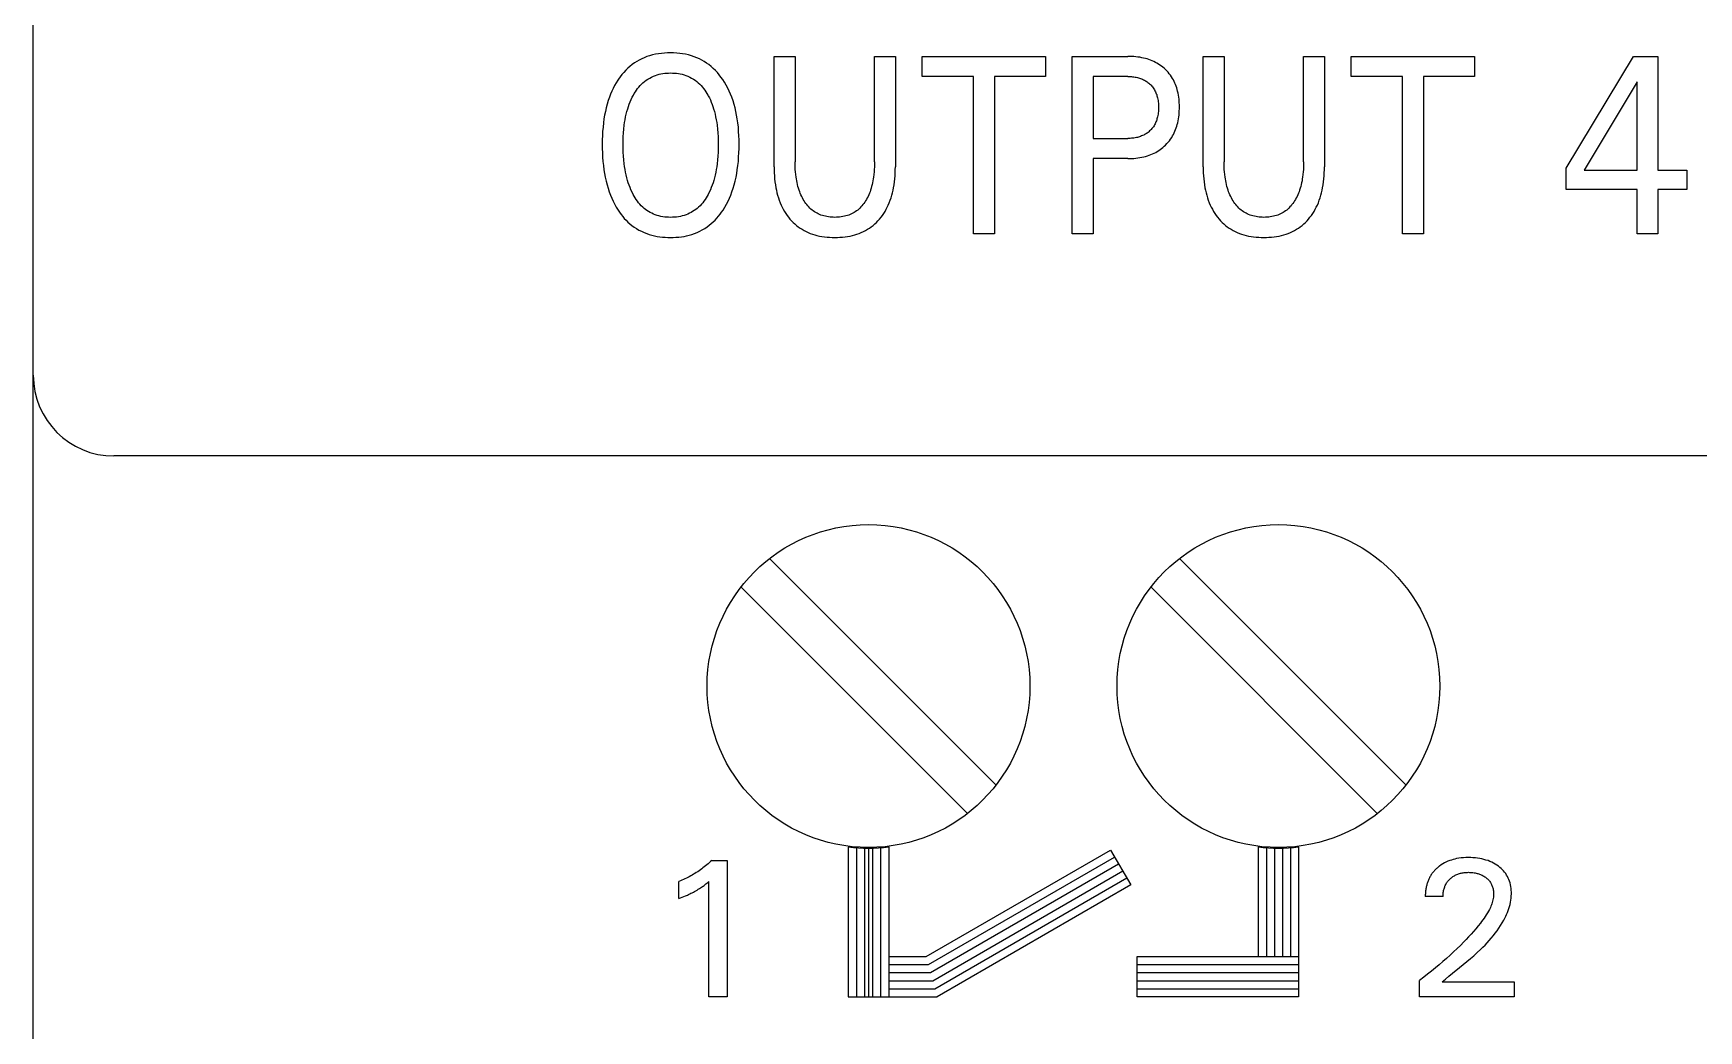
# Model space of a CAD drawing. Extents: x 0 to 420, y 0 to 297.
# Drawn here: x 133.06 to 153.7, y 162.35 to 174.7 of the extents above; entities that cross this region are included whole.
import ezdxf

# ---------------------------------------------------------------- set-up
doc = ezdxf.new("R2010")
doc.units = 0
doc.header["$LTSCALE"] = 23.1
doc.layers.add('10000_FRONT', color=7, linetype='CONTINUOUS')

msp = doc.modelspace()

# ---------------------------------------------------------------- linework, layer by layer
at = {"layer": '10000_FRONT', "color": 7, "linetype": 'CONTINUOUS'}
for p, q in [((133.06, 159.468), (133.06, 247.468)), ((140.632, 174.402), (140.6, 174.388)), ((140.664, 174.415), (140.632, 174.402)), ((140.697, 174.426), (140.664, 174.415)), ((140.733, 174.436), (140.697, 174.426)), ((140.77, 174.444), (140.733, 174.436)), ((140.807, 174.451), (140.77, 174.444)), ((140.844, 174.456), (140.807, 174.451)), ((140.882, 174.459), (140.844, 174.456)), ((140.92, 174.461), (140.882, 174.459)), ((140.958, 174.462), (140.92, 174.461)), ((140.995, 174.461), (140.958, 174.462)), ((141.033, 174.459), (140.995, 174.461)), ((141.07, 174.456), (141.033, 174.459)), ((141.107, 174.451), (141.07, 174.456)), ((141.144, 174.444), (141.107, 174.451)), ((141.181, 174.436), (141.144, 174.444)), ((141.217, 174.426), (141.181, 174.436)), ((141.25, 174.414), (141.217, 174.426)), ((141.282, 174.402), (141.25, 174.414)), ((141.314, 174.388), (141.282, 174.402)), ((142.241, 173.048), (142.241, 174.418)), ((142.241, 174.418), (142.5, 174.418)), ((142.5, 174.418), (142.5, 173.113)), ((143.485, 173.113), (143.485, 174.418)), ((143.485, 174.418), (143.743, 174.418)), ((143.743, 174.418), (143.743, 173.048)), ((144.076, 174.169), (144.076, 174.418)), ((144.076, 174.418), (145.604, 174.418)), ((145.604, 174.418), (145.604, 174.169)), ((145.935, 172.218), (145.935, 174.418)), ((145.935, 174.418), (146.623, 174.418)), ((146.648, 174.418), (146.623, 174.418)), ((146.673, 174.417), (146.648, 174.418)), ((146.698, 174.416), (146.673, 174.417)), ((146.723, 174.413), (146.698, 174.416)), ((146.748, 174.41), (146.723, 174.413)), ((146.773, 174.407), (146.748, 174.41)), ((146.797, 174.402), (146.773, 174.407)), ((146.819, 174.397), (146.797, 174.402)), ((146.841, 174.392), (146.819, 174.397)), ((146.863, 174.386), (146.841, 174.392)), ((147.557, 173.048), (147.557, 174.418)), ((147.557, 174.418), (147.816, 174.418)), ((147.816, 174.418), (147.816, 173.113)), ((148.802, 173.113), (148.802, 174.418)), ((148.802, 174.418), (149.059, 174.418)), ((149.059, 174.418), (149.059, 173.048)), ((149.393, 174.169), (149.393, 174.418)), ((149.393, 174.418), (150.92, 174.418)), ((150.92, 174.418), (150.92, 174.169)), ((152.057, 173.034), (152.892, 174.418)), ((152.892, 174.418), (153.191, 174.418)), ((153.191, 174.418), (153.191, 173.009)), ((140.354, 174.192), (140.332, 174.164)), ((140.377, 174.219), (140.354, 174.192)), ((140.401, 174.246), (140.377, 174.219)), ((140.427, 174.271), (140.401, 174.246)), ((140.453, 174.294), (140.427, 174.271)), ((140.481, 174.317), (140.453, 174.294)), ((140.51, 174.337), (140.481, 174.317)), ((140.539, 174.355), (140.51, 174.337)), ((140.569, 174.372), (140.539, 174.355)), ((140.6, 174.388), (140.569, 174.372)), ((140.769, 174.182), (140.791, 174.19)), ((140.791, 174.19), (140.815, 174.196)), ((140.815, 174.196), (140.838, 174.201)), ((140.838, 174.201), (140.862, 174.205)), ((140.862, 174.205), (140.885, 174.209)), ((140.885, 174.209), (140.909, 174.211)), ((140.909, 174.211), (140.933, 174.212)), ((140.933, 174.212), (140.958, 174.213)), ((140.958, 174.213), (140.982, 174.212)), ((140.982, 174.212), (141.006, 174.211)), ((141.006, 174.211), (141.03, 174.209)), ((141.03, 174.209), (141.054, 174.205)), ((141.054, 174.205), (141.078, 174.201)), ((141.078, 174.201), (141.101, 174.196)), ((141.101, 174.196), (141.124, 174.19)), ((141.124, 174.19), (141.147, 174.182)), ((141.345, 174.372), (141.314, 174.388)), ((141.375, 174.355), (141.345, 174.372)), ((141.404, 174.336), (141.375, 174.355)), ((141.432, 174.316), (141.404, 174.336)), ((141.46, 174.293), (141.432, 174.316)), ((141.487, 174.27), (141.46, 174.293)), ((141.512, 174.245), (141.487, 174.27)), ((141.537, 174.218), (141.512, 174.245)), ((141.56, 174.191), (141.537, 174.218)), ((141.582, 174.162), (141.56, 174.191)), ((146.884, 174.379), (146.863, 174.386)), ((146.906, 174.371), (146.884, 174.379)), ((146.926, 174.363), (146.906, 174.371)), ((146.947, 174.353), (146.926, 174.363)), ((146.966, 174.344), (146.947, 174.353)), ((146.985, 174.334), (146.966, 174.344)), ((147.003, 174.323), (146.985, 174.334)), ((147.021, 174.311), (147.003, 174.323)), ((147.039, 174.299), (147.021, 174.311)), ((147.056, 174.286), (147.039, 174.299)), ((147.072, 174.272), (147.056, 174.286)), ((147.09, 174.256), (147.072, 174.272)), ((147.106, 174.239), (147.09, 174.256)), ((147.122, 174.222), (147.106, 174.239)), ((147.137, 174.204), (147.122, 174.222)), ((147.152, 174.185), (147.137, 174.204)), ((147.165, 174.166), (147.152, 174.185)), ((140.229, 173.987), (140.214, 173.951)), ((140.246, 174.022), (140.229, 173.987)), ((140.264, 174.057), (140.246, 174.022)), ((140.284, 174.092), (140.264, 174.057)), ((140.305, 174.125), (140.284, 174.092)), ((140.311, 174.135), (140.305, 174.125)), ((140.332, 174.164), (140.311, 174.135)), ((140.508, 173.959), (140.521, 173.98)), ((140.521, 173.98), (140.535, 174)), ((140.535, 174), (140.549, 174.019)), ((140.549, 174.019), (140.564, 174.038)), ((140.564, 174.038), (140.58, 174.057)), ((140.58, 174.057), (140.597, 174.074)), ((140.597, 174.074), (140.615, 174.091)), ((140.615, 174.091), (140.635, 174.107)), ((140.635, 174.107), (140.655, 174.123)), ((140.655, 174.123), (140.676, 174.137)), ((140.676, 174.137), (140.699, 174.15)), ((140.699, 174.15), (140.721, 174.162)), ((140.721, 174.162), (140.745, 174.173)), ((140.745, 174.173), (140.769, 174.182)), ((141.147, 174.182), (141.171, 174.173)), ((141.171, 174.173), (141.195, 174.162)), ((141.195, 174.162), (141.218, 174.15)), ((141.218, 174.15), (141.24, 174.137)), ((141.24, 174.137), (141.261, 174.123)), ((141.261, 174.123), (141.282, 174.107)), ((141.282, 174.107), (141.301, 174.091)), ((141.301, 174.091), (141.319, 174.074)), ((141.319, 174.074), (141.336, 174.057)), ((141.336, 174.057), (141.352, 174.038)), ((141.352, 174.038), (141.367, 174.02)), ((141.367, 174.02), (141.382, 174)), ((141.382, 174), (141.395, 173.98)), ((141.395, 173.98), (141.408, 173.959)), ((141.603, 174.133), (141.582, 174.162)), ((141.625, 174.098), (141.603, 174.133)), ((141.646, 174.062), (141.625, 174.098)), ((141.666, 174.026), (141.646, 174.062)), ((141.684, 173.988), (141.666, 174.026)), ((141.701, 173.95), (141.684, 173.988)), ((144.711, 174.169), (144.076, 174.169)), ((144.711, 172.218), (144.711, 174.169)), ((144.97, 174.169), (144.97, 172.218)), ((145.604, 174.169), (144.97, 174.169)), ((146.194, 174.169), (146.194, 173.402)), ((146.623, 174.169), (146.194, 174.169)), ((146.623, 174.169), (146.638, 174.169)), ((146.638, 174.169), (146.653, 174.168)), ((146.653, 174.168), (146.668, 174.167)), ((146.668, 174.167), (146.683, 174.166)), ((146.683, 174.166), (146.699, 174.164)), ((146.699, 174.164), (146.714, 174.162)), ((146.714, 174.162), (146.728, 174.159)), ((146.728, 174.159), (146.742, 174.156)), ((146.742, 174.156), (146.755, 174.153)), ((146.755, 174.153), (146.768, 174.149)), ((146.768, 174.149), (146.781, 174.145)), ((146.781, 174.145), (146.793, 174.14)), ((146.793, 174.14), (146.806, 174.135)), ((146.806, 174.135), (146.818, 174.129)), ((146.818, 174.129), (146.83, 174.124)), ((146.83, 174.124), (146.841, 174.117)), ((146.841, 174.117), (146.852, 174.111)), ((146.852, 174.111), (146.862, 174.104)), ((146.862, 174.104), (146.873, 174.096)), ((146.873, 174.096), (146.883, 174.088)), ((146.883, 174.088), (146.892, 174.08)), ((146.892, 174.08), (146.903, 174.07)), ((146.903, 174.07), (146.913, 174.06)), ((146.913, 174.06), (146.922, 174.05)), ((146.922, 174.05), (146.931, 174.039)), ((146.931, 174.039), (146.939, 174.027)), ((146.939, 174.027), (146.947, 174.015)), ((146.947, 174.015), (146.954, 174.003)), ((146.954, 174.003), (146.96, 173.992)), ((146.96, 173.992), (146.966, 173.98)), ((146.966, 173.98), (146.971, 173.968)), ((147.178, 174.146), (147.165, 174.166)), ((147.188, 174.127), (147.178, 174.146)), ((147.198, 174.108), (147.188, 174.127)), ((147.207, 174.088), (147.198, 174.108)), ((147.216, 174.068), (147.207, 174.088)), ((147.223, 174.048), (147.216, 174.068)), ((147.23, 174.027), (147.223, 174.048)), ((147.236, 174.007), (147.23, 174.027)), ((147.241, 173.986), (147.236, 174.007)), ((147.247, 173.962), (147.241, 173.986)), ((150.027, 174.169), (149.393, 174.169)), ((150.027, 172.218), (150.027, 174.169)), ((150.286, 174.169), (150.286, 172.218)), ((150.92, 174.169), (150.286, 174.169)), ((152.937, 174.105), (152.279, 173.009)), ((152.937, 173.009), (152.937, 174.105)), ((140.159, 173.782), (140.149, 173.737)), ((140.171, 173.826), (140.159, 173.782)), ((140.185, 173.87), (140.171, 173.826)), ((140.2, 173.914), (140.185, 173.87)), ((140.214, 173.951), (140.2, 173.914)), ((140.426, 173.769), (140.435, 173.798)), ((140.435, 173.798), (140.445, 173.827)), ((140.445, 173.827), (140.456, 173.855)), ((140.456, 173.855), (140.469, 173.883)), ((140.469, 173.883), (140.482, 173.911)), ((140.482, 173.911), (140.496, 173.938)), ((140.496, 173.938), (140.508, 173.959)), ((141.408, 173.959), (141.42, 173.938)), ((141.42, 173.938), (141.424, 173.931)), ((141.424, 173.931), (141.438, 173.905)), ((141.438, 173.905), (141.45, 173.878)), ((141.45, 173.878), (141.462, 173.851)), ((141.462, 173.851), (141.472, 173.824)), ((141.472, 173.824), (141.482, 173.796)), ((141.482, 173.796), (141.491, 173.769)), ((141.716, 173.912), (141.701, 173.95)), ((141.731, 173.868), (141.716, 173.912)), ((141.744, 173.824), (141.731, 173.868)), ((141.756, 173.78), (141.744, 173.824)), ((141.767, 173.735), (141.756, 173.78)), ((146.971, 173.968), (146.976, 173.956)), ((146.976, 173.956), (146.981, 173.944)), ((146.981, 173.944), (146.985, 173.931)), ((146.985, 173.931), (146.988, 173.919)), ((146.988, 173.919), (146.991, 173.906)), ((146.991, 173.906), (146.995, 173.89)), ((146.995, 173.89), (146.998, 173.873)), ((146.998, 173.873), (147, 173.856)), ((147, 173.856), (147.002, 173.839)), ((147.002, 173.839), (147.003, 173.822)), ((147.003, 173.822), (147.003, 173.805)), ((147.003, 173.805), (147.004, 173.789)), ((147.004, 173.789), (147.003, 173.771)), ((147.003, 173.771), (147.003, 173.754)), ((147.251, 173.938), (147.247, 173.962)), ((147.255, 173.914), (147.251, 173.938)), ((147.258, 173.889), (147.255, 173.914)), ((147.26, 173.865), (147.258, 173.889)), ((147.261, 173.841), (147.26, 173.865)), ((147.262, 173.816), (147.261, 173.841)), ((147.262, 173.792), (147.262, 173.816)), ((147.262, 173.767), (147.262, 173.792)), ((140.125, 173.594), (140.12, 173.542)), ((140.132, 173.646), (140.125, 173.594)), ((140.14, 173.692), (140.132, 173.646)), ((140.149, 173.737), (140.14, 173.692)), ((140.378, 173.518), (140.383, 173.565)), ((140.383, 173.565), (140.388, 173.6)), ((140.388, 173.6), (140.394, 173.634)), ((140.394, 173.634), (140.4, 173.668)), ((140.4, 173.668), (140.408, 173.702)), ((140.408, 173.702), (140.416, 173.735)), ((140.416, 173.735), (140.426, 173.769)), ((141.491, 173.769), (141.5, 173.735)), ((141.5, 173.735), (141.509, 173.702)), ((141.509, 173.702), (141.516, 173.668)), ((141.516, 173.668), (141.523, 173.634)), ((141.523, 173.634), (141.529, 173.6)), ((141.529, 173.6), (141.533, 173.565)), ((141.533, 173.565), (141.539, 173.518)), ((141.776, 173.69), (141.767, 173.735)), ((141.784, 173.645), (141.776, 173.69)), ((141.791, 173.593), (141.784, 173.645)), ((141.797, 173.541), (141.791, 173.593)), ((146.955, 173.572), (146.948, 173.559)), ((146.961, 173.583), (146.955, 173.572)), ((146.967, 173.595), (146.961, 173.583)), ((146.972, 173.607), (146.967, 173.595)), ((146.977, 173.619), (146.972, 173.607)), ((146.981, 173.632), (146.977, 173.619)), ((146.985, 173.644), (146.981, 173.632)), ((146.988, 173.657), (146.985, 173.644)), ((146.991, 173.67), (146.988, 173.657)), ((146.995, 173.687), (146.991, 173.67)), ((146.998, 173.703), (146.995, 173.687)), ((147, 173.72), (146.998, 173.703)), ((147.002, 173.737), (147, 173.72)), ((147.003, 173.754), (147.002, 173.737)), ((147.23, 173.552), (147.236, 173.573)), ((147.236, 173.573), (147.242, 173.595)), ((147.242, 173.595), (147.247, 173.619)), ((147.247, 173.619), (147.251, 173.643)), ((147.251, 173.643), (147.255, 173.668)), ((147.255, 173.668), (147.258, 173.692)), ((147.258, 173.692), (147.26, 173.717)), ((147.26, 173.717), (147.261, 173.742)), ((147.261, 173.742), (147.262, 173.767)), ((140.111, 173.384), (140.11, 173.332)), ((140.112, 173.437), (140.111, 173.384)), ((140.115, 173.489), (140.112, 173.437)), ((140.12, 173.542), (140.115, 173.489)), ((140.369, 173.376), (140.371, 173.423)), ((140.369, 173.329), (140.369, 173.376)), ((140.371, 173.423), (140.374, 173.471)), ((140.374, 173.471), (140.378, 173.518)), ((141.539, 173.518), (141.543, 173.471)), ((141.543, 173.471), (141.545, 173.423)), ((141.545, 173.423), (141.547, 173.376)), ((141.547, 173.376), (141.548, 173.329)), ((141.801, 173.489), (141.797, 173.541)), ((141.804, 173.436), (141.801, 173.489)), ((141.806, 173.384), (141.804, 173.436)), ((141.806, 173.332), (141.806, 173.384)), ((146.194, 173.402), (146.623, 173.402)), ((146.638, 173.402), (146.623, 173.402)), ((146.653, 173.403), (146.638, 173.402)), ((146.669, 173.404), (146.653, 173.403)), ((146.684, 173.405), (146.669, 173.404)), ((146.699, 173.407), (146.684, 173.405)), ((146.714, 173.409), (146.699, 173.407)), ((146.729, 173.412), (146.714, 173.409)), ((146.743, 173.415), (146.729, 173.412)), ((146.756, 173.418), (146.743, 173.415)), ((146.769, 173.422), (146.756, 173.418)), ((146.782, 173.427), (146.769, 173.422)), ((146.795, 173.432), (146.782, 173.427)), ((146.807, 173.437), (146.795, 173.432)), ((146.82, 173.443), (146.807, 173.437)), ((146.831, 173.449), (146.82, 173.443)), ((146.842, 173.455), (146.831, 173.449)), ((146.853, 173.462), (146.842, 173.455)), ((146.864, 173.469), (146.853, 173.462)), ((146.874, 173.477), (146.864, 173.469)), ((146.884, 173.485), (146.874, 173.477)), ((146.894, 173.494), (146.884, 173.485)), ((146.904, 173.504), (146.894, 173.494)), ((146.914, 173.514), (146.904, 173.504)), ((146.923, 173.525), (146.914, 173.514)), ((146.932, 173.536), (146.923, 173.525)), ((146.94, 173.547), (146.932, 173.536)), ((146.948, 173.559), (146.94, 173.547)), ((147.124, 173.355), (147.139, 173.373)), ((147.139, 173.373), (147.153, 173.392)), ((147.153, 173.392), (147.167, 173.412)), ((147.167, 173.412), (147.179, 173.432)), ((147.179, 173.432), (147.19, 173.451)), ((147.19, 173.451), (147.199, 173.471)), ((147.199, 173.471), (147.208, 173.491)), ((147.208, 173.491), (147.216, 173.511)), ((147.216, 173.511), (147.224, 173.532)), ((147.224, 173.532), (147.23, 173.552)), ((140.11, 173.332), (140.111, 173.278)), ((140.111, 173.278), (140.112, 173.225)), ((140.112, 173.225), (140.115, 173.171)), ((140.115, 173.171), (140.119, 173.118)), ((140.369, 173.28), (140.369, 173.329)), ((140.371, 173.232), (140.369, 173.28)), ((140.374, 173.184), (140.371, 173.232)), ((140.378, 173.136), (140.374, 173.184)), ((141.543, 173.183), (141.539, 173.135)), ((141.546, 173.232), (141.543, 173.183)), ((141.547, 173.28), (141.546, 173.232)), ((141.548, 173.329), (141.547, 173.28)), ((141.797, 173.118), (141.801, 173.172)), ((141.801, 173.172), (141.804, 173.225)), ((141.804, 173.225), (141.806, 173.278)), ((141.806, 173.278), (141.806, 173.332)), ((146.194, 173.152), (146.194, 172.218)), ((146.623, 173.152), (146.194, 173.152)), ((146.623, 173.152), (146.648, 173.153)), ((146.648, 173.153), (146.674, 173.154)), ((146.674, 173.154), (146.699, 173.155)), ((146.699, 173.155), (146.724, 173.158)), ((146.724, 173.158), (146.749, 173.161)), ((146.749, 173.161), (146.774, 173.164)), ((146.774, 173.164), (146.799, 173.169)), ((146.799, 173.169), (146.822, 173.174)), ((146.822, 173.174), (146.844, 173.18)), ((146.844, 173.18), (146.866, 173.186)), ((146.866, 173.186), (146.887, 173.193)), ((146.887, 173.193), (146.908, 173.201)), ((146.908, 173.201), (146.929, 173.21)), ((146.929, 173.21), (146.95, 173.22)), ((146.95, 173.22), (146.969, 173.229)), ((146.969, 173.229), (146.988, 173.24)), ((146.988, 173.24), (147.006, 173.251)), ((147.006, 173.251), (147.024, 173.263)), ((147.024, 173.263), (147.042, 173.276)), ((147.042, 173.276), (147.058, 173.29)), ((147.058, 173.29), (147.075, 173.304)), ((147.075, 173.304), (147.092, 173.32)), ((147.092, 173.32), (147.109, 173.337)), ((147.109, 173.337), (147.124, 173.355)), ((140.119, 173.118), (140.125, 173.065)), ((140.125, 173.065), (140.132, 173.012)), ((140.132, 173.012), (140.14, 172.966)), ((140.14, 172.966), (140.148, 172.92)), ((140.383, 173.088), (140.378, 173.136)), ((140.387, 173.053), (140.383, 173.088)), ((140.393, 173.018), (140.387, 173.053)), ((140.399, 172.983), (140.393, 173.018)), ((140.407, 172.949), (140.399, 172.983)), ((140.415, 172.915), (140.407, 172.949)), ((141.51, 172.948), (141.501, 172.914)), ((141.517, 172.983), (141.51, 172.948)), ((141.523, 173.017), (141.517, 172.983)), ((141.529, 173.052), (141.523, 173.017)), ((141.534, 173.087), (141.529, 173.052)), ((141.539, 173.135), (141.534, 173.087)), ((141.768, 172.92), (141.777, 172.966)), ((141.777, 172.966), (141.784, 173.012)), ((141.784, 173.012), (141.791, 173.065)), ((141.791, 173.065), (141.797, 173.118)), ((142.241, 173.048), (142.241, 173.011)), ((142.241, 173.011), (142.242, 172.974)), ((142.242, 172.974), (142.244, 172.937)), ((142.5, 173.082), (142.5, 173.113)), ((142.501, 173.05), (142.5, 173.082)), ((142.503, 173.018), (142.501, 173.05)), ((142.505, 172.987), (142.503, 173.018)), ((142.508, 172.955), (142.505, 172.987)), ((142.512, 172.924), (142.508, 172.955)), ((143.477, 172.955), (143.473, 172.923)), ((143.48, 172.986), (143.477, 172.955)), ((143.482, 173.018), (143.48, 172.986)), ((143.484, 173.05), (143.482, 173.018)), ((143.485, 173.082), (143.484, 173.05)), ((143.485, 173.113), (143.485, 173.082)), ((143.739, 172.937), (143.741, 172.974)), ((143.741, 172.974), (143.742, 173.011)), ((143.742, 173.011), (143.743, 173.048)), ((147.557, 173.048), (147.558, 173.011)), ((147.558, 173.011), (147.559, 172.974)), ((147.559, 172.974), (147.561, 172.937)), ((147.817, 173.082), (147.816, 173.113)), ((147.817, 173.05), (147.817, 173.082)), ((147.819, 173.018), (147.817, 173.05)), ((147.822, 172.987), (147.819, 173.018)), ((147.825, 172.955), (147.822, 172.987)), ((147.829, 172.924), (147.825, 172.955)), ((148.793, 172.955), (148.789, 172.923)), ((148.797, 172.986), (148.793, 172.955)), ((148.799, 173.018), (148.797, 172.986)), ((148.801, 173.05), (148.799, 173.018)), ((148.802, 173.113), (148.801, 173.082)), ((148.801, 173.082), (148.801, 173.05)), ((149.056, 172.937), (149.058, 172.974)), ((149.058, 172.974), (149.059, 173.011)), ((149.059, 173.011), (149.059, 173.048)), ((152.057, 172.769), (152.057, 173.034)), ((152.279, 173.009), (152.937, 173.009)), ((153.191, 173.009), (153.549, 173.009)), ((153.549, 173.009), (153.549, 172.769)), ((140.148, 172.92), (140.158, 172.874)), ((140.158, 172.874), (140.17, 172.829)), ((140.17, 172.829), (140.183, 172.784)), ((140.183, 172.784), (140.198, 172.739)), ((140.198, 172.739), (140.212, 172.7)), ((140.424, 172.881), (140.415, 172.915)), ((140.433, 172.851), (140.424, 172.881)), ((140.444, 172.822), (140.433, 172.851)), ((140.455, 172.793), (140.444, 172.822)), ((140.466, 172.764), (140.455, 172.793)), ((140.48, 172.736), (140.466, 172.764)), ((141.45, 172.764), (141.437, 172.736)), ((141.462, 172.792), (141.45, 172.764)), ((141.473, 172.821), (141.462, 172.792)), ((141.483, 172.851), (141.473, 172.821)), ((141.492, 172.88), (141.483, 172.851)), ((141.501, 172.914), (141.492, 172.88)), ((141.703, 172.701), (141.718, 172.74)), ((141.718, 172.74), (141.733, 172.784)), ((141.733, 172.784), (141.746, 172.829)), ((141.746, 172.829), (141.758, 172.874)), ((141.758, 172.874), (141.768, 172.92)), ((142.244, 172.937), (142.247, 172.901)), ((142.247, 172.901), (142.251, 172.864)), ((142.251, 172.864), (142.256, 172.828)), ((142.256, 172.828), (142.263, 172.791)), ((142.263, 172.791), (142.269, 172.76)), ((142.269, 172.76), (142.276, 172.728)), ((142.516, 172.9), (142.512, 172.924)), ((142.52, 172.877), (142.516, 172.9)), ((142.525, 172.854), (142.52, 172.877)), ((142.53, 172.83), (142.525, 172.854)), ((142.536, 172.807), (142.53, 172.83)), ((142.542, 172.785), (142.536, 172.807)), ((142.55, 172.762), (142.542, 172.785)), ((142.557, 172.742), (142.55, 172.762)), ((142.564, 172.723), (142.557, 172.742)), ((143.429, 172.742), (143.421, 172.722)), ((143.436, 172.761), (143.429, 172.742)), ((143.443, 172.784), (143.436, 172.761)), ((143.449, 172.807), (143.443, 172.784)), ((143.455, 172.83), (143.449, 172.807)), ((143.461, 172.853), (143.455, 172.83)), ((143.465, 172.876), (143.461, 172.853)), ((143.469, 172.9), (143.465, 172.876)), ((143.473, 172.923), (143.469, 172.9)), ((143.707, 172.728), (143.714, 172.76)), ((143.714, 172.76), (143.721, 172.791)), ((143.721, 172.791), (143.727, 172.828)), ((143.727, 172.828), (143.732, 172.864)), ((143.732, 172.864), (143.736, 172.901)), ((143.736, 172.901), (143.739, 172.937)), ((147.561, 172.937), (147.564, 172.901)), ((147.564, 172.901), (147.568, 172.864)), ((147.568, 172.864), (147.573, 172.828)), ((147.573, 172.828), (147.579, 172.791)), ((147.579, 172.791), (147.586, 172.76)), ((147.586, 172.76), (147.593, 172.728)), ((147.832, 172.9), (147.829, 172.924)), ((147.837, 172.877), (147.832, 172.9)), ((147.841, 172.854), (147.837, 172.877)), ((147.847, 172.83), (147.841, 172.854)), ((147.852, 172.807), (147.847, 172.83)), ((147.859, 172.785), (147.852, 172.807)), ((147.866, 172.762), (147.859, 172.785)), ((147.873, 172.742), (147.866, 172.762)), ((147.881, 172.723), (147.873, 172.742)), ((148.745, 172.742), (148.738, 172.722)), ((148.752, 172.761), (148.745, 172.742)), ((148.76, 172.784), (148.752, 172.761)), ((148.766, 172.807), (148.76, 172.784)), ((148.772, 172.83), (148.766, 172.807)), ((148.777, 172.853), (148.772, 172.83)), ((148.782, 172.876), (148.777, 172.853)), ((148.786, 172.9), (148.782, 172.876)), ((148.789, 172.923), (148.786, 172.9)), ((149.024, 172.728), (149.031, 172.76)), ((149.031, 172.76), (149.037, 172.791)), ((149.037, 172.791), (149.044, 172.828)), ((149.044, 172.828), (149.049, 172.864)), ((149.049, 172.864), (149.053, 172.901)), ((149.053, 172.901), (149.056, 172.937)), ((152.937, 172.769), (152.057, 172.769)), ((152.937, 172.218), (152.937, 172.769)), ((153.191, 172.769), (153.191, 172.218)), ((153.549, 172.769), (153.191, 172.769)), ((140.212, 172.7), (140.228, 172.661)), ((140.228, 172.661), (140.246, 172.623)), ((140.246, 172.623), (140.265, 172.585)), ((140.265, 172.585), (140.285, 172.549)), ((140.285, 172.549), (140.307, 172.513)), ((140.494, 172.708), (140.48, 172.736)), ((140.506, 172.686), (140.494, 172.708)), ((140.518, 172.665), (140.506, 172.686)), ((140.532, 172.644), (140.518, 172.665)), ((140.546, 172.624), (140.532, 172.644)), ((140.561, 172.605), (140.546, 172.624)), ((140.577, 172.586), (140.561, 172.605)), ((140.594, 172.568), (140.577, 172.586)), ((140.612, 172.55), (140.594, 172.568)), ((140.629, 172.535), (140.612, 172.55)), ((140.647, 172.521), (140.629, 172.535)), ((141.287, 172.535), (141.269, 172.521)), ((141.304, 172.55), (141.287, 172.535)), ((141.322, 172.568), (141.304, 172.55)), ((141.339, 172.586), (141.322, 172.568)), ((141.355, 172.604), (141.339, 172.586)), ((141.37, 172.624), (141.355, 172.604)), ((141.384, 172.644), (141.37, 172.624)), ((141.398, 172.665), (141.384, 172.644)), ((141.411, 172.686), (141.398, 172.665)), ((141.423, 172.708), (141.411, 172.686)), ((141.437, 172.736), (141.423, 172.708)), ((141.608, 172.515), (141.63, 172.55)), ((141.63, 172.55), (141.651, 172.587)), ((141.651, 172.587), (141.67, 172.624)), ((141.67, 172.624), (141.687, 172.662)), ((141.687, 172.662), (141.703, 172.701)), ((142.276, 172.728), (142.284, 172.697)), ((142.284, 172.697), (142.294, 172.666)), ((142.294, 172.666), (142.304, 172.636)), ((142.304, 172.636), (142.315, 172.606)), ((142.315, 172.606), (142.328, 172.576)), ((142.328, 172.576), (142.341, 172.55)), ((142.341, 172.55), (142.354, 172.524)), ((142.573, 172.703), (142.564, 172.723)), ((142.582, 172.684), (142.573, 172.703)), ((142.591, 172.665), (142.582, 172.684)), ((142.601, 172.647), (142.591, 172.665)), ((142.612, 172.628), (142.601, 172.647)), ((142.623, 172.613), (142.612, 172.628)), ((142.633, 172.597), (142.623, 172.613)), ((142.645, 172.582), (142.633, 172.597)), ((142.657, 172.568), (142.645, 172.582)), ((142.67, 172.554), (142.657, 172.568)), ((142.683, 172.54), (142.67, 172.554)), ((142.697, 172.527), (142.683, 172.54)), ((143.304, 172.54), (143.29, 172.527)), ((143.317, 172.554), (143.304, 172.54)), ((143.329, 172.568), (143.317, 172.554)), ((143.341, 172.582), (143.329, 172.568)), ((143.353, 172.597), (143.341, 172.582)), ((143.364, 172.613), (143.353, 172.597)), ((143.374, 172.628), (143.364, 172.613)), ((143.385, 172.647), (143.374, 172.628)), ((143.395, 172.665), (143.385, 172.647)), ((143.404, 172.684), (143.395, 172.665)), ((143.413, 172.703), (143.404, 172.684)), ((143.421, 172.722), (143.413, 172.703)), ((143.629, 172.524), (143.643, 172.55)), ((143.643, 172.55), (143.655, 172.576)), ((143.655, 172.576), (143.668, 172.606)), ((143.668, 172.606), (143.679, 172.636)), ((143.679, 172.636), (143.69, 172.666)), ((143.69, 172.666), (143.699, 172.697)), ((143.699, 172.697), (143.707, 172.728)), ((147.593, 172.728), (147.601, 172.697)), ((147.601, 172.697), (147.61, 172.666)), ((147.61, 172.666), (147.621, 172.636)), ((147.621, 172.636), (147.632, 172.606)), ((147.632, 172.606), (147.645, 172.576)), ((147.645, 172.576), (147.657, 172.55)), ((147.657, 172.55), (147.671, 172.524)), ((147.889, 172.703), (147.881, 172.723)), ((147.898, 172.684), (147.889, 172.703)), ((147.908, 172.665), (147.898, 172.684)), ((147.918, 172.647), (147.908, 172.665)), ((147.929, 172.628), (147.918, 172.647)), ((147.939, 172.613), (147.929, 172.628)), ((147.95, 172.597), (147.939, 172.613)), ((147.962, 172.582), (147.95, 172.597)), ((147.974, 172.568), (147.962, 172.582)), ((147.986, 172.554), (147.974, 172.568)), ((148, 172.54), (147.986, 172.554)), ((148.013, 172.527), (148, 172.54)), ((148.62, 172.54), (148.607, 172.527)), ((148.633, 172.554), (148.62, 172.54)), ((148.646, 172.568), (148.633, 172.554)), ((148.658, 172.582), (148.646, 172.568)), ((148.669, 172.597), (148.658, 172.582)), ((148.68, 172.613), (148.669, 172.597)), ((148.691, 172.628), (148.68, 172.613)), ((148.701, 172.647), (148.691, 172.628)), ((148.711, 172.665), (148.701, 172.647)), ((148.721, 172.684), (148.711, 172.665)), ((148.73, 172.703), (148.721, 172.684)), ((148.738, 172.722), (148.73, 172.703)), ((148.946, 172.524), (148.959, 172.55)), ((148.959, 172.55), (148.972, 172.576)), ((148.972, 172.576), (148.985, 172.606)), ((148.985, 172.606), (148.996, 172.636)), ((148.996, 172.636), (149.006, 172.666)), ((149.006, 172.666), (149.016, 172.697)), ((149.016, 172.697), (149.024, 172.728)), ((140.307, 172.513), (140.325, 172.487)), ((140.325, 172.487), (140.344, 172.461)), ((140.344, 172.461), (140.364, 172.436)), ((140.364, 172.436), (140.384, 172.412)), ((140.384, 172.412), (140.406, 172.389)), ((140.406, 172.389), (140.429, 172.366)), ((140.429, 172.366), (140.453, 172.345)), ((140.453, 172.345), (140.477, 172.325)), ((140.477, 172.325), (140.505, 172.304)), ((140.665, 172.508), (140.647, 172.521)), ((140.685, 172.496), (140.665, 172.508)), ((140.704, 172.484), (140.685, 172.496)), ((140.725, 172.474), (140.704, 172.484)), ((140.745, 172.464), (140.725, 172.474)), ((140.767, 172.456), (140.745, 172.464)), ((140.79, 172.448), (140.767, 172.456)), ((140.813, 172.441), (140.79, 172.448)), ((140.837, 172.436), (140.813, 172.441)), ((140.86, 172.432), (140.837, 172.436)), ((140.885, 172.428), (140.86, 172.432)), ((140.909, 172.426), (140.885, 172.428)), ((140.933, 172.425), (140.909, 172.426)), ((140.958, 172.424), (140.933, 172.425)), ((140.982, 172.425), (140.958, 172.424)), ((141.006, 172.426), (140.982, 172.425)), ((141.031, 172.428), (141.006, 172.426)), ((141.055, 172.432), (141.031, 172.428)), ((141.079, 172.436), (141.055, 172.432)), ((141.102, 172.441), (141.079, 172.436)), ((141.126, 172.448), (141.102, 172.441)), ((141.149, 172.456), (141.126, 172.448)), ((141.17, 172.464), (141.149, 172.456)), ((141.191, 172.474), (141.17, 172.464)), ((141.211, 172.484), (141.191, 172.474)), ((141.231, 172.496), (141.211, 172.484)), ((141.25, 172.508), (141.231, 172.496)), ((141.269, 172.521), (141.25, 172.508)), ((141.409, 172.305), (141.437, 172.326)), ((141.437, 172.326), (141.462, 172.346)), ((141.462, 172.346), (141.486, 172.367)), ((141.486, 172.367), (141.509, 172.39)), ((141.509, 172.39), (141.53, 172.413)), ((141.53, 172.413), (141.551, 172.437)), ((141.551, 172.437), (141.571, 172.462)), ((141.571, 172.462), (141.59, 172.488)), ((141.59, 172.488), (141.608, 172.515)), ((142.354, 172.524), (142.369, 172.498)), ((142.369, 172.498), (142.384, 172.473)), ((142.384, 172.473), (142.401, 172.449)), ((142.401, 172.449), (142.419, 172.426)), ((142.419, 172.426), (142.437, 172.403)), ((142.437, 172.403), (142.456, 172.382)), ((142.456, 172.382), (142.476, 172.362)), ((142.476, 172.362), (142.496, 172.343)), ((142.496, 172.343), (142.518, 172.325)), ((142.518, 172.325), (142.54, 172.308)), ((142.711, 172.515), (142.697, 172.527)), ((142.726, 172.504), (142.711, 172.515)), ((142.74, 172.494), (142.726, 172.504)), ((142.756, 172.484), (142.74, 172.494)), ((142.772, 172.475), (142.756, 172.484)), ((142.788, 172.467), (142.772, 172.475)), ((142.804, 172.46), (142.788, 172.467)), ((142.821, 172.453), (142.804, 172.46)), ((142.838, 172.447), (142.821, 172.453)), ((142.857, 172.441), (142.838, 172.447)), ((142.876, 172.437), (142.857, 172.441)), ((142.895, 172.433), (142.876, 172.437)), ((142.915, 172.43), (142.895, 172.433)), ((142.934, 172.427), (142.915, 172.43)), ((142.954, 172.426), (142.934, 172.427)), ((142.973, 172.425), (142.954, 172.426)), ((142.993, 172.424), (142.973, 172.425)), ((143.013, 172.425), (142.993, 172.424)), ((143.033, 172.425), (143.013, 172.425)), ((143.052, 172.427), (143.033, 172.425)), ((143.072, 172.429), (143.052, 172.427)), ((143.091, 172.433), (143.072, 172.429)), ((143.111, 172.437), (143.091, 172.433)), ((143.13, 172.441), (143.111, 172.437)), ((143.149, 172.447), (143.13, 172.441)), ((143.166, 172.453), (143.149, 172.447)), ((143.182, 172.46), (143.166, 172.453)), ((143.199, 172.467), (143.182, 172.46)), ((143.215, 172.475), (143.199, 172.467)), ((143.231, 172.484), (143.215, 172.475)), ((143.246, 172.494), (143.231, 172.484)), ((143.261, 172.504), (143.246, 172.494)), ((143.276, 172.515), (143.261, 172.504)), ((143.29, 172.527), (143.276, 172.515)), ((143.444, 172.308), (143.466, 172.325)), ((143.466, 172.325), (143.487, 172.343)), ((143.487, 172.343), (143.508, 172.362)), ((143.508, 172.362), (143.527, 172.382)), ((143.527, 172.382), (143.546, 172.403)), ((143.546, 172.403), (143.565, 172.426)), ((143.565, 172.426), (143.582, 172.449)), ((143.582, 172.449), (143.599, 172.473)), ((143.599, 172.473), (143.615, 172.498)), ((143.615, 172.498), (143.629, 172.524)), ((147.671, 172.524), (147.685, 172.498)), ((147.685, 172.498), (147.701, 172.473)), ((147.701, 172.473), (147.718, 172.449)), ((147.718, 172.449), (147.735, 172.426)), ((147.735, 172.426), (147.754, 172.403)), ((147.754, 172.403), (147.773, 172.382)), ((147.773, 172.382), (147.792, 172.362)), ((147.792, 172.362), (147.813, 172.343)), ((147.813, 172.343), (147.834, 172.325)), ((147.834, 172.325), (147.856, 172.308)), ((148.028, 172.515), (148.013, 172.527)), ((148.042, 172.504), (148.028, 172.515)), ((148.057, 172.494), (148.042, 172.504)), ((148.072, 172.484), (148.057, 172.494)), ((148.088, 172.475), (148.072, 172.484)), ((148.104, 172.467), (148.088, 172.475)), ((148.121, 172.46), (148.104, 172.467)), ((148.138, 172.453), (148.121, 172.46)), ((148.155, 172.447), (148.138, 172.453)), ((148.174, 172.441), (148.155, 172.447)), ((148.193, 172.437), (148.174, 172.441)), ((148.212, 172.433), (148.193, 172.437)), ((148.231, 172.43), (148.212, 172.433)), ((148.251, 172.427), (148.231, 172.43)), ((148.27, 172.426), (148.251, 172.427)), ((148.29, 172.425), (148.27, 172.426)), ((148.31, 172.424), (148.29, 172.425)), ((148.329, 172.425), (148.31, 172.424)), ((148.349, 172.425), (148.329, 172.425)), ((148.369, 172.427), (148.349, 172.425)), ((148.388, 172.429), (148.369, 172.427)), ((148.408, 172.433), (148.388, 172.429)), ((148.427, 172.437), (148.408, 172.433)), ((148.446, 172.441), (148.427, 172.437)), ((148.465, 172.447), (148.446, 172.441)), ((148.482, 172.453), (148.465, 172.447)), ((148.499, 172.46), (148.482, 172.453)), ((148.516, 172.467), (148.499, 172.46)), ((148.532, 172.475), (148.516, 172.467)), ((148.548, 172.484), (148.532, 172.475)), ((148.563, 172.494), (148.548, 172.484)), ((148.578, 172.504), (148.563, 172.494)), ((148.592, 172.515), (148.578, 172.504)), ((148.607, 172.527), (148.592, 172.515)), ((148.76, 172.308), (148.783, 172.325)), ((148.783, 172.325), (148.804, 172.343)), ((148.804, 172.343), (148.824, 172.362)), ((148.824, 172.362), (148.844, 172.382)), ((148.844, 172.382), (148.863, 172.403)), ((148.863, 172.403), (148.881, 172.426)), ((148.881, 172.426), (148.899, 172.449)), ((148.899, 172.449), (148.916, 172.473)), ((148.916, 172.473), (148.931, 172.498)), ((148.931, 172.498), (148.946, 172.524)), ((140.505, 172.304), (140.535, 172.285)), ((140.535, 172.285), (140.565, 172.267)), ((140.565, 172.267), (140.596, 172.251)), ((140.596, 172.251), (140.628, 172.237)), ((140.628, 172.237), (140.661, 172.224)), ((140.661, 172.224), (140.694, 172.212)), ((140.694, 172.212), (140.726, 172.203)), ((140.726, 172.203), (140.758, 172.195)), ((140.758, 172.195), (140.791, 172.189)), ((140.791, 172.189), (140.824, 172.183)), ((140.824, 172.183), (140.857, 172.18)), ((140.857, 172.18), (140.891, 172.177)), ((140.891, 172.177), (140.924, 172.175)), ((140.924, 172.175), (140.958, 172.175)), ((140.958, 172.175), (140.991, 172.175)), ((140.991, 172.175), (141.024, 172.177)), ((141.024, 172.177), (141.058, 172.18)), ((141.058, 172.18), (141.091, 172.184)), ((141.091, 172.184), (141.124, 172.189)), ((141.124, 172.189), (141.156, 172.195)), ((141.156, 172.195), (141.189, 172.203)), ((141.189, 172.203), (141.221, 172.213)), ((141.221, 172.213), (141.254, 172.224)), ((141.254, 172.224), (141.286, 172.237)), ((141.286, 172.237), (141.318, 172.252)), ((141.318, 172.252), (141.349, 172.268)), ((141.349, 172.268), (141.38, 172.286)), ((141.38, 172.286), (141.409, 172.305)), ((142.54, 172.308), (142.563, 172.291)), ((142.563, 172.291), (142.586, 172.276)), ((142.586, 172.276), (142.611, 172.262)), ((142.611, 172.262), (142.636, 172.249)), ((142.636, 172.249), (142.662, 172.237)), ((142.662, 172.237), (142.689, 172.226)), ((142.689, 172.226), (142.716, 172.216)), ((142.716, 172.216), (142.743, 172.208)), ((142.743, 172.208), (142.771, 172.2)), ((142.771, 172.2), (142.802, 172.193)), ((142.802, 172.193), (142.833, 172.187)), ((142.833, 172.187), (142.865, 172.183)), ((142.865, 172.183), (142.896, 172.179)), ((142.896, 172.179), (142.928, 172.177)), ((142.928, 172.177), (142.96, 172.175)), ((142.96, 172.175), (142.992, 172.175)), ((142.992, 172.175), (143.024, 172.175)), ((143.024, 172.175), (143.055, 172.177)), ((143.055, 172.177), (143.087, 172.179)), ((143.087, 172.179), (143.119, 172.183)), ((143.119, 172.183), (143.15, 172.187)), ((143.15, 172.187), (143.181, 172.193)), ((143.181, 172.193), (143.212, 172.2)), ((143.212, 172.2), (143.24, 172.208)), ((143.24, 172.208), (143.267, 172.216)), ((143.267, 172.216), (143.294, 172.226)), ((143.294, 172.226), (143.321, 172.237)), ((143.321, 172.237), (143.347, 172.249)), ((143.347, 172.249), (143.372, 172.262)), ((143.372, 172.262), (143.397, 172.276)), ((143.397, 172.276), (143.421, 172.291)), ((143.421, 172.291), (143.444, 172.308)), ((144.97, 172.218), (144.711, 172.218)), ((146.194, 172.218), (145.935, 172.218)), ((147.856, 172.308), (147.879, 172.291)), ((147.879, 172.291), (147.903, 172.276)), ((147.903, 172.276), (147.928, 172.262)), ((147.928, 172.262), (147.953, 172.249)), ((147.953, 172.249), (147.979, 172.237)), ((147.979, 172.237), (148.006, 172.226)), ((148.006, 172.226), (148.033, 172.216)), ((148.033, 172.216), (148.06, 172.208)), ((148.06, 172.208), (148.088, 172.2)), ((148.088, 172.2), (148.119, 172.193)), ((148.119, 172.193), (148.15, 172.187)), ((148.15, 172.187), (148.181, 172.183)), ((148.181, 172.183), (148.213, 172.179)), ((148.213, 172.179), (148.245, 172.177)), ((148.245, 172.177), (148.276, 172.175)), ((148.276, 172.175), (148.308, 172.175)), ((148.308, 172.175), (148.34, 172.175)), ((148.34, 172.175), (148.372, 172.177)), ((148.372, 172.177), (148.404, 172.179)), ((148.404, 172.179), (148.435, 172.183)), ((148.435, 172.183), (148.467, 172.187)), ((148.467, 172.187), (148.498, 172.193)), ((148.498, 172.193), (148.529, 172.2)), ((148.529, 172.2), (148.557, 172.208)), ((148.557, 172.208), (148.584, 172.216)), ((148.584, 172.216), (148.611, 172.226)), ((148.611, 172.226), (148.638, 172.237)), ((148.638, 172.237), (148.664, 172.249)), ((148.664, 172.249), (148.689, 172.262)), ((148.689, 172.262), (148.714, 172.276)), ((148.714, 172.276), (148.737, 172.291)), ((148.737, 172.291), (148.76, 172.308)), ((150.286, 172.218), (150.027, 172.218)), ((153.191, 172.218), (152.937, 172.218)), ((203.56, 169.468), (134.06, 169.468)), ((144.989, 165.393), (142.185, 168.197)), ((150.069, 165.393), (147.265, 168.197)), ((141.831, 167.844), (144.635, 165.04)), ((146.911, 167.844), (149.715, 165.04)), ((143.16, 164.626), (143.16, 162.768)), ((143.26, 164.626), (143.26, 162.768)), ((143.36, 164.626), (143.36, 162.768)), ((143.41, 164.626), (143.41, 162.768)), ((143.46, 164.626), (143.46, 162.768)), ((143.56, 164.626), (143.56, 162.768)), ((143.66, 164.626), (143.66, 162.768)), ((144.126, 163.268), (146.41, 164.587)), ((144.153, 163.168), (146.46, 164.5)), ((146.41, 164.587), (146.66, 164.154)), ((148.24, 164.626), (148.24, 163.268)), ((148.34, 164.626), (148.34, 163.268)), ((148.44, 164.626), (148.44, 163.268)), ((148.54, 164.626), (148.54, 163.268)), ((148.64, 164.626), (148.64, 163.268)), ((148.74, 164.626), (148.74, 162.768)), ((150.726, 164.485), (150.697, 164.48)), ((150.755, 164.489), (150.726, 164.485)), ((150.785, 164.492), (150.755, 164.489)), ((150.814, 164.493), (150.785, 164.492)), ((150.844, 164.494), (150.814, 164.493)), ((150.873, 164.493), (150.844, 164.494)), ((150.901, 164.492), (150.873, 164.493)), ((150.93, 164.49), (150.901, 164.492)), ((150.958, 164.486), (150.93, 164.49)), ((150.987, 164.482), (150.958, 164.486)), ((141.242, 164.286), (141.225, 164.276)), ((141.259, 164.297), (141.242, 164.286)), ((141.276, 164.307), (141.259, 164.297)), ((141.293, 164.318), (141.276, 164.307)), ((141.31, 164.33), (141.293, 164.318)), ((141.327, 164.341), (141.31, 164.33)), ((141.343, 164.353), (141.327, 164.341)), ((141.359, 164.365), (141.343, 164.353)), ((141.375, 164.378), (141.359, 164.365)), ((141.391, 164.391), (141.375, 164.378)), ((141.407, 164.404), (141.391, 164.391)), ((141.422, 164.417), (141.407, 164.404)), ((141.438, 164.431), (141.422, 164.417)), ((141.453, 164.445), (141.438, 164.431)), ((141.467, 164.459), (141.453, 164.445)), ((141.467, 164.459), (141.66, 164.459)), ((141.66, 164.459), (141.66, 162.768)), ((144.18, 163.068), (146.51, 164.414)), ((144.207, 162.968), (146.56, 164.327)), ((150.384, 164.282), (150.379, 164.273)), ((150.391, 164.291), (150.384, 164.282)), ((150.397, 164.3), (150.391, 164.291)), ((150.404, 164.308), (150.397, 164.3)), ((150.411, 164.317), (150.404, 164.308)), ((150.418, 164.325), (150.411, 164.317)), ((150.425, 164.333), (150.418, 164.325)), ((150.432, 164.341), (150.425, 164.333)), ((150.44, 164.349), (150.432, 164.341)), ((150.448, 164.356), (150.44, 164.349)), ((150.456, 164.364), (150.448, 164.356)), ((150.464, 164.371), (150.456, 164.364)), ((150.471, 164.376), (150.464, 164.371)), ((150.477, 164.382), (150.471, 164.376)), ((150.484, 164.387), (150.477, 164.382)), ((150.505, 164.402), (150.484, 164.387)), ((150.526, 164.415), (150.505, 164.402)), ((150.548, 164.428), (150.526, 164.415)), ((150.571, 164.439), (150.548, 164.428)), ((150.591, 164.448), (150.571, 164.439)), ((150.612, 164.456), (150.591, 164.448)), ((150.633, 164.463), (150.612, 164.456)), ((150.654, 164.47), (150.633, 164.463)), ((150.675, 164.475), (150.654, 164.47)), ((150.697, 164.48), (150.675, 164.475)), ((150.68, 164.275), (150.69, 164.28)), ((150.69, 164.28), (150.701, 164.284)), ((150.701, 164.284), (150.712, 164.289)), ((150.712, 164.289), (150.723, 164.292)), ((150.723, 164.292), (150.734, 164.296)), ((150.734, 164.296), (150.745, 164.299)), ((150.745, 164.299), (150.756, 164.302)), ((150.756, 164.302), (150.768, 164.304)), ((150.768, 164.304), (150.781, 164.306)), ((150.781, 164.306), (150.793, 164.308)), ((150.793, 164.308), (150.806, 164.309)), ((150.806, 164.309), (150.818, 164.31)), ((150.818, 164.31), (150.831, 164.31)), ((150.831, 164.31), (150.844, 164.311)), ((150.844, 164.311), (150.858, 164.31)), ((150.858, 164.31), (150.872, 164.31)), ((150.872, 164.31), (150.887, 164.309)), ((150.887, 164.309), (150.901, 164.307)), ((150.901, 164.307), (150.915, 164.305)), ((150.915, 164.305), (150.929, 164.303)), ((150.929, 164.303), (150.94, 164.301)), ((150.94, 164.301), (150.951, 164.298)), ((150.951, 164.298), (150.962, 164.295)), ((150.962, 164.295), (150.972, 164.292)), ((150.972, 164.292), (150.983, 164.288)), ((150.983, 164.288), (150.993, 164.284)), ((151.012, 164.477), (150.987, 164.482)), ((150.993, 164.284), (151.003, 164.28)), ((151.003, 164.28), (151.014, 164.275)), ((151.037, 164.47), (151.012, 164.477)), ((151.062, 164.463), (151.037, 164.47)), ((151.087, 164.455), (151.062, 164.463)), ((151.111, 164.446), (151.087, 164.455)), ((151.133, 164.436), (151.111, 164.446)), ((151.155, 164.425), (151.133, 164.436)), ((151.176, 164.413), (151.155, 164.425)), ((151.196, 164.399), (151.176, 164.413)), ((151.216, 164.385), (151.196, 164.399)), ((151.233, 164.372), (151.216, 164.385)), ((151.249, 164.358), (151.233, 164.372)), ((151.265, 164.343), (151.249, 164.358)), ((151.279, 164.327), (151.265, 164.343)), ((151.293, 164.311), (151.279, 164.327)), ((151.306, 164.294), (151.293, 164.311)), ((151.317, 164.276), (151.306, 164.294)), ((151.328, 164.258), (151.317, 164.276)), ((141.079, 164.205), (141.06, 164.197)), ((141.06, 163.985), (141.06, 164.197)), ((141.098, 164.213), (141.079, 164.205)), ((141.116, 164.221), (141.098, 164.213)), ((141.135, 164.229), (141.116, 164.221)), ((141.153, 164.238), (141.135, 164.229)), ((141.171, 164.247), (141.153, 164.238)), ((141.189, 164.256), (141.171, 164.247)), ((141.207, 164.266), (141.189, 164.256)), ((141.225, 164.276), (141.207, 164.266)), ((141.24, 164.066), (141.255, 164.074)), ((141.255, 164.074), (141.27, 164.082)), ((141.27, 164.082), (141.285, 164.091)), ((141.285, 164.091), (141.3, 164.1)), ((141.3, 164.1), (141.315, 164.109)), ((141.315, 164.109), (141.33, 164.119)), ((141.33, 164.119), (141.341, 164.126)), ((141.341, 164.126), (141.351, 164.134)), ((141.351, 164.134), (141.362, 164.141)), ((141.362, 164.141), (141.373, 164.149)), ((141.373, 164.149), (141.385, 164.158)), ((141.385, 164.158), (141.396, 164.167)), ((141.396, 164.167), (141.408, 164.176)), ((141.408, 164.176), (141.42, 164.186)), ((141.42, 164.186), (141.432, 164.196)), ((141.432, 162.768), (141.432, 164.196)), ((144.233, 162.868), (146.61, 164.241)), ((146.66, 164.154), (144.26, 162.768)), ((150.314, 164.081), (150.312, 164.069)), ((150.315, 164.093), (150.314, 164.081)), ((150.317, 164.105), (150.315, 164.093)), ((150.319, 164.117), (150.317, 164.105)), ((150.322, 164.129), (150.319, 164.117)), ((150.324, 164.141), (150.322, 164.129)), ((150.327, 164.152), (150.324, 164.141)), ((150.33, 164.163), (150.327, 164.152)), ((150.333, 164.173), (150.33, 164.163)), ((150.337, 164.184), (150.333, 164.173)), ((150.34, 164.194), (150.337, 164.184)), ((150.344, 164.205), (150.34, 164.194)), ((150.348, 164.215), (150.344, 164.205)), ((150.353, 164.225), (150.348, 164.215)), ((150.357, 164.235), (150.353, 164.225)), ((150.362, 164.244), (150.357, 164.235)), ((150.367, 164.254), (150.362, 164.244)), ((150.373, 164.264), (150.367, 164.254)), ((150.379, 164.273), (150.373, 164.264)), ((150.533, 164.059), (150.535, 164.071)), ((150.535, 164.071), (150.537, 164.084)), ((150.537, 164.084), (150.54, 164.096)), ((150.54, 164.096), (150.543, 164.107)), ((150.543, 164.107), (150.546, 164.118)), ((150.546, 164.118), (150.55, 164.129)), ((150.55, 164.129), (150.554, 164.139)), ((150.554, 164.139), (150.558, 164.149)), ((150.558, 164.149), (150.563, 164.16)), ((150.563, 164.16), (150.569, 164.169)), ((150.569, 164.169), (150.574, 164.179)), ((150.574, 164.179), (150.581, 164.188)), ((150.581, 164.188), (150.587, 164.197)), ((150.587, 164.197), (150.594, 164.206)), ((150.594, 164.206), (150.601, 164.214)), ((150.601, 164.214), (150.609, 164.222)), ((150.609, 164.222), (150.617, 164.23)), ((150.617, 164.23), (150.625, 164.237)), ((150.625, 164.237), (150.633, 164.244)), ((150.633, 164.244), (150.642, 164.251)), ((150.642, 164.251), (150.651, 164.258)), ((150.651, 164.258), (150.661, 164.264)), ((150.661, 164.264), (150.67, 164.269)), ((150.67, 164.269), (150.68, 164.275)), ((151.014, 164.275), (151.025, 164.269)), ((151.025, 164.269), (151.036, 164.263)), ((151.036, 164.263), (151.046, 164.256)), ((151.046, 164.256), (151.056, 164.249)), ((151.056, 164.249), (151.065, 164.242)), ((151.065, 164.242), (151.074, 164.235)), ((151.074, 164.235), (151.082, 164.228)), ((151.082, 164.228), (151.089, 164.22)), ((151.089, 164.22), (151.097, 164.212)), ((151.097, 164.212), (151.104, 164.204)), ((151.104, 164.204), (151.11, 164.195)), ((151.11, 164.195), (151.116, 164.186)), ((151.116, 164.186), (151.122, 164.177)), ((151.122, 164.177), (151.127, 164.167)), ((151.127, 164.167), (151.132, 164.158)), ((151.132, 164.158), (151.136, 164.148)), ((151.136, 164.148), (151.14, 164.137)), ((151.14, 164.137), (151.144, 164.127)), ((151.144, 164.127), (151.147, 164.117)), ((151.147, 164.117), (151.15, 164.105)), ((151.15, 164.105), (151.152, 164.093)), ((151.152, 164.093), (151.154, 164.081)), ((151.154, 164.081), (151.156, 164.069)), ((151.337, 164.239), (151.328, 164.258)), ((151.346, 164.22), (151.337, 164.239)), ((151.353, 164.2), (151.346, 164.22)), ((151.36, 164.18), (151.353, 164.2)), ((151.365, 164.157), (151.36, 164.18)), ((151.37, 164.135), (151.365, 164.157)), ((151.374, 164.112), (151.37, 164.135)), ((151.376, 164.089), (151.374, 164.112)), ((151.377, 164.066), (151.376, 164.089)), ((141.06, 163.985), (141.081, 163.994)), ((141.081, 163.994), (141.102, 164.002)), ((141.102, 164.002), (141.123, 164.011)), ((141.123, 164.011), (141.144, 164.02)), ((141.144, 164.02), (141.165, 164.029)), ((141.165, 164.029), (141.18, 164.036)), ((141.18, 164.036), (141.195, 164.043)), ((141.195, 164.043), (141.21, 164.051)), ((141.21, 164.051), (141.225, 164.058)), ((141.225, 164.058), (141.24, 164.066)), ((150.311, 164.045), (150.31, 164.033)), ((150.31, 164.033), (150.31, 164.021)), ((150.31, 164.021), (150.31, 164.009)), ((150.53, 164.009), (150.31, 164.009)), ((150.312, 164.069), (150.311, 164.057)), ((150.311, 164.057), (150.311, 164.045)), ((150.53, 164.009), (150.531, 164.022)), ((150.531, 164.034), (150.532, 164.047)), ((150.531, 164.022), (150.531, 164.034)), ((150.532, 164.047), (150.533, 164.059)), ((151.116, 163.876), (151.105, 163.852)), ((151.122, 163.891), (151.116, 163.876)), ((151.129, 163.906), (151.122, 163.891)), ((151.134, 163.922), (151.129, 163.906)), ((151.14, 163.937), (151.134, 163.922)), ((151.144, 163.953), (151.14, 163.937)), ((151.148, 163.969), (151.144, 163.953)), ((151.152, 163.985), (151.148, 163.969)), ((151.154, 164.001), (151.152, 163.985)), ((151.156, 164.017), (151.154, 164.001)), ((151.156, 164.069), (151.157, 164.057)), ((151.157, 164.033), (151.156, 164.017)), ((151.157, 164.057), (151.157, 164.045)), ((151.157, 164.045), (151.157, 164.033)), ((151.337, 163.839), (151.345, 163.864)), ((151.345, 163.864), (151.353, 163.889)), ((151.353, 163.889), (151.36, 163.914)), ((151.36, 163.914), (151.366, 163.94)), ((151.366, 163.94), (151.371, 163.965)), ((151.371, 163.965), (151.374, 163.991)), ((151.374, 163.991), (151.376, 164.017)), ((151.376, 164.017), (151.377, 164.043)), ((151.377, 164.043), (151.377, 164.066)), ((150.992, 163.681), (150.964, 163.646)), ((151.008, 163.701), (150.992, 163.681)), ((151.023, 163.722), (151.008, 163.701)), ((151.038, 163.743), (151.023, 163.722)), ((151.052, 163.764), (151.038, 163.743)), ((151.066, 163.785), (151.052, 163.764)), ((151.08, 163.807), (151.066, 163.785)), ((151.093, 163.83), (151.08, 163.807)), ((151.105, 163.852), (151.093, 163.83)), ((151.243, 163.651), (151.263, 163.685)), ((151.263, 163.685), (151.282, 163.719)), ((151.282, 163.719), (151.294, 163.742)), ((151.294, 163.742), (151.306, 163.766)), ((151.306, 163.766), (151.317, 163.79)), ((151.317, 163.79), (151.327, 163.814)), ((151.327, 163.814), (151.337, 163.839)), ((150.817, 163.48), (150.786, 163.448)), ((150.847, 163.512), (150.817, 163.48)), ((150.877, 163.545), (150.847, 163.512)), ((150.907, 163.578), (150.877, 163.545)), ((150.936, 163.612), (150.907, 163.578)), ((150.964, 163.646), (150.936, 163.612)), ((151.077, 163.438), (151.103, 163.467)), ((151.103, 163.467), (151.128, 163.496)), ((151.128, 163.496), (151.153, 163.526)), ((151.153, 163.526), (151.177, 163.556)), ((151.177, 163.556), (151.2, 163.587)), ((151.2, 163.587), (151.222, 163.619)), ((151.222, 163.619), (151.243, 163.651)), ((143.66, 163.268), (144.126, 163.268)), ((146.74, 162.768), (146.74, 163.268)), ((146.74, 163.268), (148.74, 163.268)), ((150.572, 163.245), (150.527, 163.205)), ((150.617, 163.285), (150.572, 163.245)), ((150.66, 163.325), (150.617, 163.285)), ((150.703, 163.365), (150.66, 163.325)), ((150.745, 163.406), (150.703, 163.365)), ((150.786, 163.448), (150.745, 163.406)), ((150.868, 163.241), (150.911, 163.278)), ((150.911, 163.278), (150.953, 163.316)), ((150.953, 163.316), (150.995, 163.356)), ((150.995, 163.356), (151.023, 163.383)), ((151.023, 163.383), (151.05, 163.41)), ((151.05, 163.41), (151.077, 163.438)), ((143.66, 163.168), (144.153, 163.168)), ((143.66, 163.068), (144.18, 163.068)), ((146.74, 163.168), (148.74, 163.168)), ((146.74, 163.068), (148.74, 163.068)), ((150.339, 163.048), (150.29, 163.01)), ((150.387, 163.087), (150.339, 163.048)), ((150.435, 163.127), (150.387, 163.087)), ((150.481, 163.166), (150.435, 163.127)), ((150.527, 163.205), (150.481, 163.166)), ((150.603, 163.025), (150.647, 163.06)), ((150.647, 163.06), (150.735, 163.131)), ((150.735, 163.131), (150.78, 163.167)), ((150.78, 163.167), (150.824, 163.204)), ((150.824, 163.204), (150.868, 163.241)), ((143.66, 162.968), (144.207, 162.968)), ((143.66, 162.868), (144.233, 162.868)), ((146.74, 162.968), (148.74, 162.968)), ((146.74, 162.868), (148.74, 162.868)), ((150.29, 163.01), (150.24, 162.972)), ((150.24, 162.768), (150.24, 162.972)), ((150.517, 162.954), (150.56, 162.989)), ((150.517, 162.954), (151.412, 162.954)), ((150.56, 162.989), (150.603, 163.025)), ((151.412, 162.954), (151.412, 162.768)), ((141.66, 162.768), (141.432, 162.768)), ((143.16, 162.768), (144.26, 162.768)), ((148.74, 162.768), (146.74, 162.768)), ((151.412, 162.768), (150.24, 162.768))]:
    msp.add_line(p, q, dxfattribs=at)
for centre in [(143.41, 166.618), (148.49, 166.618)]:
    msp.add_circle(centre, 2, dxfattribs=at)
for centre, radius, start, end in [((134.06, 170.468), 1, 180, 270), ((143.41, 166.618), 2.008, 262.848, 277.152), ((148.49, 166.618), 2.008, 262.848, 277.152)]:
    msp.add_arc(centre, radius, start, end, dxfattribs=at)

doc.saveas('drawing.dxf')
